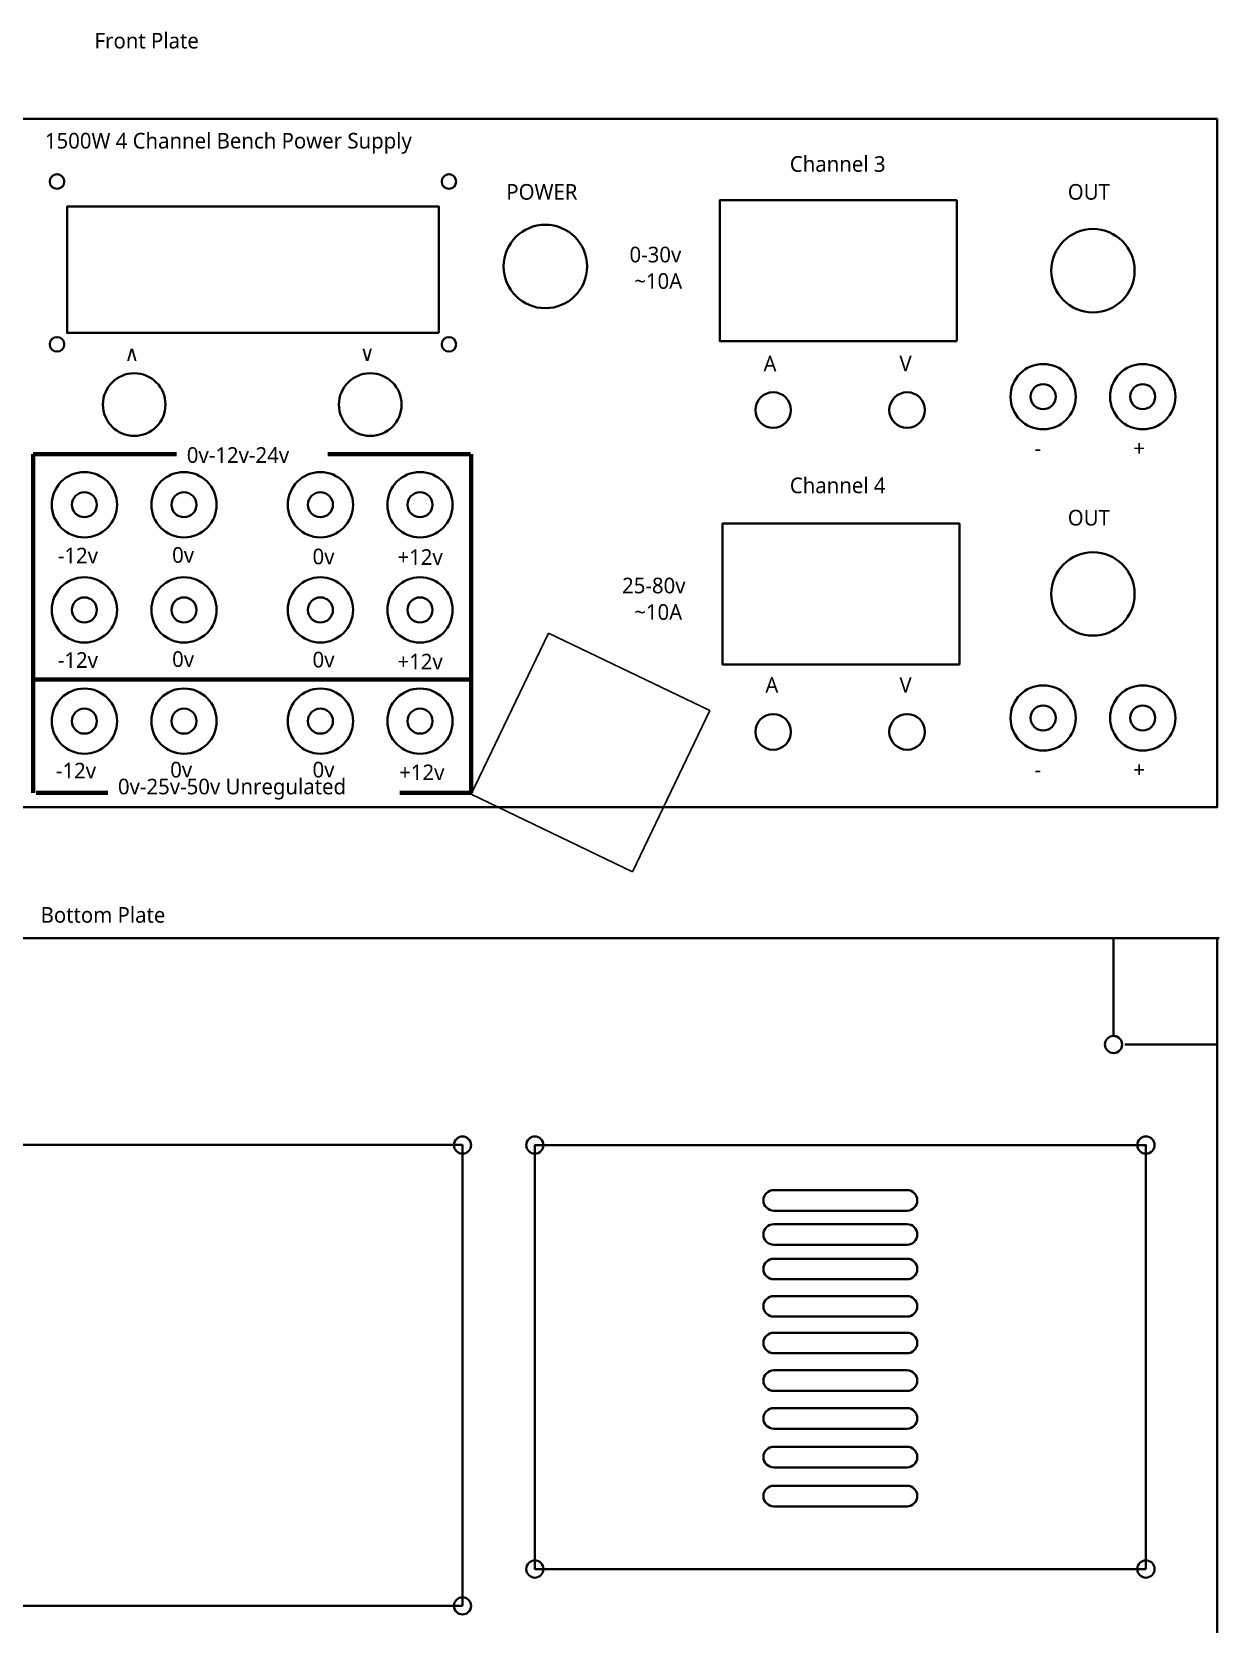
# Model space of a CAD drawing. Header units: inches. Extents: x 4 to 816, y 71 to 808.
# Drawn here: x 188.7 to 407, y 438.4 to 731.2 of the extents above; entities that cross this region are included whole.
import ezdxf

# ---------------------------------------------------------------- set-up
doc = ezdxf.new("R2010")
doc.units = ezdxf.units.IN
doc.header["$MEASUREMENT"] = 0
doc.layers.add('Layer 1', color=7, linetype='Continuous')
picture_1 = doc.add_image_def('image1.png', size_in_pixel=(256, 256))

# ---------------------------------------------------------------- blocks, each defined once
blk = doc.blocks.new('block 2')
at = {"layer": 'Layer 1', "color": 240, "lineweight": 35, "true_color": 0xed1c24}
blk.add_open_spline([(213.27, 662.64), (213.27, 659.47), (210.69, 656.89), (207.52, 656.89), (204.34, 656.89), (201.76, 659.47), (201.76, 662.64), (201.76, 665.82), (204.34, 668.4), (207.52, 668.4), (210.69, 668.4), (213.27, 665.82), (213.27, 662.64)], degree=3, knots=[0, 0, 0, 0, 1, 1, 1, 2, 2, 2, 3, 3, 3, 4, 4, 4, 4], dxfattribs=at)
blk = doc.blocks.new('block 3')
at = {"layer": 'Layer 1', "color": 240, "lineweight": 35, "true_color": 0xed1c24}
blk.add_open_spline([(256.67, 662.64), (256.67, 659.47), (254.09, 656.89), (250.91, 656.89), (247.74, 656.89), (245.16, 659.47), (245.16, 662.64), (245.16, 665.82), (247.74, 668.4), (250.91, 668.4), (254.09, 668.4), (256.67, 665.82), (256.67, 662.64)], degree=3, knots=[0, 0, 0, 0, 1, 1, 1, 2, 2, 2, 3, 3, 3, 4, 4, 4, 4], dxfattribs=at)
blk = doc.blocks.new('block 4')
at = {"layer": 'Layer 1', "color": 240, "lineweight": 35, "true_color": 0xed1c24}
blk.add_lwpolyline([(263.54, 675.8), (195.19, 675.8), (195.19, 699.05), (263.54, 699.05), (263.54, 675.8)], dxfattribs=at)
blk = doc.blocks.new('block 5')
at = {"layer": 'Layer 1', "color": 240, "lineweight": 35, "true_color": 0xed1c24}
blk.add_open_spline([(194.67, 673.71), (194.67, 672.97), (194.07, 672.37), (193.33, 672.37), (192.59, 672.37), (191.99, 672.97), (191.99, 673.71), (191.99, 674.45), (192.59, 675.05), (193.33, 675.05), (194.07, 675.05), (194.67, 674.45), (194.67, 673.71)], degree=3, knots=[0, 0, 0, 0, 1, 1, 1, 2, 2, 2, 3, 3, 3, 4, 4, 4, 4], dxfattribs=at)
blk = doc.blocks.new('block 6')
at = {"layer": 'Layer 1', "color": 240, "lineweight": 35, "true_color": 0xed1c24}
blk.add_open_spline([(194.67, 703.65), (194.67, 702.91), (194.07, 702.31), (193.33, 702.31), (192.59, 702.31), (191.99, 702.91), (191.99, 703.65), (191.99, 704.39), (192.59, 704.99), (193.33, 704.99), (194.07, 704.99), (194.67, 704.39), (194.67, 703.65)], degree=3, knots=[0, 0, 0, 0, 1, 1, 1, 2, 2, 2, 3, 3, 3, 4, 4, 4, 4], dxfattribs=at)
blk = doc.blocks.new('block 7')
at = {"layer": 'Layer 1', "color": 240, "lineweight": 35, "true_color": 0xed1c24}
blk.add_open_spline([(266.73, 703.65), (266.73, 702.91), (266.13, 702.31), (265.39, 702.31), (264.65, 702.31), (264.06, 702.91), (264.06, 703.65), (264.06, 704.39), (264.65, 704.99), (265.39, 704.99), (266.13, 704.99), (266.73, 704.39), (266.73, 703.65)], degree=3, knots=[0, 0, 0, 0, 1, 1, 1, 2, 2, 2, 3, 3, 3, 4, 4, 4, 4], dxfattribs=at)
blk = doc.blocks.new('block 8')
at = {"layer": 'Layer 1', "color": 240, "lineweight": 35, "true_color": 0xed1c24}
blk.add_open_spline([(266.73, 673.71), (266.73, 672.97), (266.13, 672.37), (265.39, 672.37), (264.65, 672.37), (264.06, 672.97), (264.06, 673.71), (264.06, 674.45), (264.65, 675.05), (265.39, 675.05), (266.13, 675.05), (266.73, 674.45), (266.73, 673.71)], degree=3, knots=[0, 0, 0, 0, 1, 1, 1, 2, 2, 2, 3, 3, 3, 4, 4, 4, 4], dxfattribs=at)
blk = doc.blocks.new('block 9')
at = {"layer": 'Layer 1', "color": 240, "lineweight": 35, "true_color": 0xed1c24}
blk.add_lwpolyline([(23.17, 715.16), (406.63, 715.16), (406.63, 588.62), (23.17, 588.62)], dxfattribs=at)
blk = doc.blocks.new('block 11')
at = {"layer": 'Layer 1', "color": 240, "lineweight": 35, "true_color": 0xed1c24}
blk.add_open_spline([(290.79, 688.03), (290.79, 683.79), (287.36, 680.36), (283.12, 680.36), (278.89, 680.36), (275.45, 683.79), (275.45, 688.03), (275.45, 692.26), (278.89, 695.7), (283.12, 695.7), (287.36, 695.7), (290.79, 692.26), (290.79, 688.03)], degree=3, knots=[0, 0, 0, 0, 1, 1, 1, 2, 2, 2, 3, 3, 3, 4, 4, 4, 4], dxfattribs=at)
blk = doc.blocks.new('block 12')
at = {"layer": 'Layer 1', "color": 240, "lineweight": 35, "true_color": 0xed1c24}
blk.add_lwpolyline([(23.17, 564.53), (23.17, 215.57), (406.63, 215.57), (406.63, 564.53)], dxfattribs=at)
blk = doc.blocks.new('block 13')
at = {"layer": 'Layer 1', "color": 240, "lineweight": 35, "true_color": 0xed1c24}
blk.add_lwpolyline([(407.01, 564.53), (23.55, 564.53)], dxfattribs=at)
blk = doc.blocks.new('block 17')
at = {"layer": 'Layer 1', "color": 140, "lineweight": 35, "true_color": 0x00adef}
blk.add_lwpolyline([(267.88, 441.79), (183.07, 441.79), (183.07, 526.52), (267.88, 526.52), (267.88, 441.79)], dxfattribs=at)
blk = doc.blocks.new('block 19')
at = {"layer": 'Layer 1', "color": 240, "lineweight": 35, "true_color": 0xed1c24}
blk.add_open_spline([(269.47, 526.5), (269.47, 525.62), (268.76, 524.91), (267.88, 524.91), (267.01, 524.91), (266.3, 525.62), (266.3, 526.5), (266.3, 527.37), (267.01, 528.08), (267.88, 528.08), (268.76, 528.08), (269.47, 527.37), (269.47, 526.5)], degree=3, knots=[0, 0, 0, 0, 1, 1, 1, 2, 2, 2, 3, 3, 3, 4, 4, 4, 4], dxfattribs=at)
blk = doc.blocks.new('block 20')
at = {"layer": 'Layer 1', "color": 240, "lineweight": 35, "true_color": 0xed1c24}
blk.add_open_spline([(269.47, 441.79), (269.47, 440.91), (268.76, 440.2), (267.88, 440.2), (267.01, 440.2), (266.3, 440.91), (266.3, 441.79), (266.3, 442.66), (267.01, 443.37), (267.88, 443.37), (268.76, 443.37), (269.47, 442.66), (269.47, 441.79)], degree=3, knots=[0, 0, 0, 0, 1, 1, 1, 2, 2, 2, 3, 3, 3, 4, 4, 4, 4], dxfattribs=at)
blk = doc.blocks.new('block 38')
at = {"layer": 'Layer 1', "color": 240, "lineweight": 35, "true_color": 0xed1c24}
blk.add_open_spline([(389.17, 544.99), (389.17, 544.12), (388.47, 543.41), (387.59, 543.41), (386.72, 543.41), (386.01, 544.12), (386.01, 544.99), (386.01, 545.86), (386.72, 546.57), (387.59, 546.57), (388.47, 546.57), (389.17, 545.86), (389.17, 544.99)], degree=3, knots=[0, 0, 0, 0, 1, 1, 1, 2, 2, 2, 3, 3, 3, 4, 4, 4, 4], dxfattribs=at)
blk = doc.blocks.new('block 39')
at = {"layer": 'Layer 1', "color": 140, "lineweight": 35, "true_color": 0x00adef}
blk.add_lwpolyline([(389.65, 544.99), (406.63, 544.99)], dxfattribs=at)
blk = doc.blocks.new('block 40')
at = {"layer": 'Layer 1', "color": 140, "lineweight": 35, "true_color": 0x00adef}
blk.add_lwpolyline([(387.59, 546.54), (387.59, 564.53)], dxfattribs=at)
blk = doc.blocks.new('block 166')
at = {"layer": 'Layer 1', "color": 140, "lineweight": 35, "true_color": 0x00adef}
blk.add_lwpolyline([(393.54, 448.56), (281.19, 448.56), (281.19, 526.5), (393.54, 526.5), (393.54, 448.56)], dxfattribs=at)
blk = doc.blocks.new('block 167')
at = {"layer": 'Layer 1', "color": 240, "lineweight": 35, "true_color": 0xed1c24}
blk.add_open_spline([(282.77, 526.5), (282.77, 525.62), (282.06, 524.91), (281.19, 524.91), (280.32, 524.91), (279.61, 525.62), (279.61, 526.5), (279.61, 527.37), (280.32, 528.08), (281.19, 528.08), (282.06, 528.08), (282.77, 527.37), (282.77, 526.5)], degree=3, knots=[0, 0, 0, 0, 1, 1, 1, 2, 2, 2, 3, 3, 3, 4, 4, 4, 4], dxfattribs=at)
blk = doc.blocks.new('block 168')
at = {"layer": 'Layer 1', "color": 240, "lineweight": 35, "true_color": 0xed1c24}
blk.add_open_spline([(395.13, 526.5), (395.13, 525.62), (394.42, 524.91), (393.54, 524.91), (392.67, 524.91), (391.96, 525.62), (391.96, 526.5), (391.96, 527.37), (392.67, 528.08), (393.54, 528.08), (394.42, 528.08), (395.13, 527.37), (395.13, 526.5)], degree=3, knots=[0, 0, 0, 0, 1, 1, 1, 2, 2, 2, 3, 3, 3, 4, 4, 4, 4], dxfattribs=at)
blk = doc.blocks.new('block 169')
at = {"layer": 'Layer 1', "color": 240, "lineweight": 35, "true_color": 0xed1c24}
blk.add_open_spline([(395.13, 448.56), (395.13, 447.68), (394.42, 446.97), (393.54, 446.97), (392.67, 446.97), (391.96, 447.68), (391.96, 448.56), (391.96, 449.43), (392.67, 450.14), (393.54, 450.14), (394.42, 450.14), (395.13, 449.43), (395.13, 448.56)], degree=3, knots=[0, 0, 0, 0, 1, 1, 1, 2, 2, 2, 3, 3, 3, 4, 4, 4, 4], dxfattribs=at)
blk = doc.blocks.new('block 170')
at = {"layer": 'Layer 1', "color": 240, "lineweight": 35, "true_color": 0xed1c24}
blk.add_open_spline([(282.77, 448.56), (282.77, 447.68), (282.06, 446.97), (281.19, 446.97), (280.32, 446.97), (279.61, 447.68), (279.61, 448.56), (279.61, 449.43), (280.32, 450.14), (281.19, 450.14), (282.06, 450.14), (282.77, 449.43), (282.77, 448.56)], degree=3, knots=[0, 0, 0, 0, 1, 1, 1, 2, 2, 2, 3, 3, 3, 4, 4, 4, 4], dxfattribs=at)
blk = doc.blocks.new('block 171')
at = {"layer": 'Layer 1', "color": 240, "lineweight": 35, "true_color": 0xed1c24}
blk.add_open_spline([(349.62, 514.44), (349.62, 514.44), (325.12, 514.44), (325.12, 514.44), (324.08, 514.44), (323.22, 515.3), (323.22, 516.34), (323.22, 517.38), (324.08, 518.23), (325.12, 518.23), (325.12, 518.23), (349.62, 518.23), (349.62, 518.23), (350.66, 518.23), (351.51, 517.38), (351.51, 516.34), (351.51, 515.3), (350.66, 514.44), (349.62, 514.44)], degree=3, knots=[0, 0, 0, 0, 1, 1, 1, 2, 2, 2, 3, 3, 3, 4, 4, 4, 5, 5, 5, 6, 6, 6, 6], dxfattribs=at)
blk = doc.blocks.new('block 172')
at = {"layer": 'Layer 1', "color": 240, "lineweight": 35, "true_color": 0xed1c24}
blk.add_open_spline([(349.62, 508.17), (349.62, 508.17), (325.12, 508.17), (325.12, 508.17), (324.08, 508.17), (323.22, 509.03), (323.22, 510.07), (323.22, 511.11), (324.08, 511.96), (325.12, 511.96), (325.12, 511.96), (349.62, 511.96), (349.62, 511.96), (350.66, 511.96), (351.51, 511.11), (351.51, 510.07), (351.51, 509.03), (350.66, 508.17), (349.62, 508.17)], degree=3, knots=[0, 0, 0, 0, 1, 1, 1, 2, 2, 2, 3, 3, 3, 4, 4, 4, 5, 5, 5, 6, 6, 6, 6], dxfattribs=at)
blk = doc.blocks.new('block 173')
at = {"layer": 'Layer 1', "color": 240, "lineweight": 35, "true_color": 0xed1c24}
blk.add_open_spline([(349.62, 501.82), (349.62, 501.82), (325.12, 501.82), (325.12, 501.82), (324.08, 501.82), (323.22, 502.67), (323.22, 503.72), (323.22, 504.76), (324.08, 505.61), (325.12, 505.61), (325.12, 505.61), (349.62, 505.61), (349.62, 505.61), (350.66, 505.61), (351.51, 504.76), (351.51, 503.72), (351.51, 502.67), (350.66, 501.82), (349.62, 501.82)], degree=3, knots=[0, 0, 0, 0, 1, 1, 1, 2, 2, 2, 3, 3, 3, 4, 4, 4, 5, 5, 5, 6, 6, 6, 6], dxfattribs=at)
blk = doc.blocks.new('block 174')
at = {"layer": 'Layer 1', "color": 240, "lineweight": 35, "true_color": 0xed1c24}
blk.add_open_spline([(349.62, 494.96), (349.62, 494.96), (325.12, 494.96), (325.12, 494.96), (324.08, 494.96), (323.22, 495.81), (323.22, 496.86), (323.22, 497.9), (324.08, 498.75), (325.12, 498.75), (325.12, 498.75), (349.62, 498.75), (349.62, 498.75), (350.66, 498.75), (351.51, 497.9), (351.51, 496.86), (351.51, 495.81), (350.66, 494.96), (349.62, 494.96)], degree=3, knots=[0, 0, 0, 0, 1, 1, 1, 2, 2, 2, 3, 3, 3, 4, 4, 4, 5, 5, 5, 6, 6, 6, 6], dxfattribs=at)
blk = doc.blocks.new('block 175')
at = {"layer": 'Layer 1', "color": 240, "lineweight": 35, "true_color": 0xed1c24}
blk.add_open_spline([(349.62, 488.22), (349.62, 488.22), (325.12, 488.22), (325.12, 488.22), (324.08, 488.22), (323.22, 489.07), (323.22, 490.12), (323.22, 491.16), (324.08, 492.01), (325.12, 492.01), (325.12, 492.01), (349.62, 492.01), (349.62, 492.01), (350.66, 492.01), (351.51, 491.16), (351.51, 490.12), (351.51, 489.07), (350.66, 488.22), (349.62, 488.22)], degree=3, knots=[0, 0, 0, 0, 1, 1, 1, 2, 2, 2, 3, 3, 3, 4, 4, 4, 5, 5, 5, 6, 6, 6, 6], dxfattribs=at)
blk = doc.blocks.new('block 176')
at = {"layer": 'Layer 1', "color": 240, "lineweight": 35, "true_color": 0xed1c24}
blk.add_open_spline([(349.62, 481.3), (349.62, 481.3), (325.12, 481.3), (325.12, 481.3), (324.08, 481.3), (323.22, 482.15), (323.22, 483.19), (323.22, 484.24), (324.08, 485.09), (325.12, 485.09), (325.12, 485.09), (349.62, 485.09), (349.62, 485.09), (350.66, 485.09), (351.51, 484.24), (351.51, 483.19), (351.51, 482.15), (350.66, 481.3), (349.62, 481.3)], degree=3, knots=[0, 0, 0, 0, 1, 1, 1, 2, 2, 2, 3, 3, 3, 4, 4, 4, 5, 5, 5, 6, 6, 6, 6], dxfattribs=at)
blk = doc.blocks.new('block 177')
at = {"layer": 'Layer 1', "color": 240, "lineweight": 35, "true_color": 0xed1c24}
blk.add_open_spline([(349.62, 474.35), (349.62, 474.35), (325.12, 474.35), (325.12, 474.35), (324.08, 474.35), (323.22, 475.21), (323.22, 476.25), (323.22, 477.29), (324.08, 478.15), (325.12, 478.15), (325.12, 478.15), (349.62, 478.15), (349.62, 478.15), (350.66, 478.15), (351.51, 477.29), (351.51, 476.25), (351.51, 475.21), (350.66, 474.35), (349.62, 474.35)], degree=3, knots=[0, 0, 0, 0, 1, 1, 1, 2, 2, 2, 3, 3, 3, 4, 4, 4, 5, 5, 5, 6, 6, 6, 6], dxfattribs=at)
blk = doc.blocks.new('block 178')
at = {"layer": 'Layer 1', "color": 240, "lineweight": 35, "true_color": 0xed1c24}
blk.add_open_spline([(349.62, 467.25), (349.62, 467.25), (325.12, 467.25), (325.12, 467.25), (324.08, 467.25), (323.22, 468.1), (323.22, 469.15), (323.22, 470.19), (324.08, 471.04), (325.12, 471.04), (325.12, 471.04), (349.62, 471.04), (349.62, 471.04), (350.66, 471.04), (351.51, 470.19), (351.51, 469.15), (351.51, 468.1), (350.66, 467.25), (349.62, 467.25)], degree=3, knots=[0, 0, 0, 0, 1, 1, 1, 2, 2, 2, 3, 3, 3, 4, 4, 4, 5, 5, 5, 6, 6, 6, 6], dxfattribs=at)
blk = doc.blocks.new('block 179')
at = {"layer": 'Layer 1', "color": 240, "lineweight": 35, "true_color": 0xed1c24}
blk.add_open_spline([(349.62, 460.08), (349.62, 460.08), (325.12, 460.08), (325.12, 460.08), (324.08, 460.08), (323.22, 460.94), (323.22, 461.98), (323.22, 463.02), (324.08, 463.88), (325.12, 463.88), (325.12, 463.88), (349.62, 463.88), (349.62, 463.88), (350.66, 463.88), (351.51, 463.02), (351.51, 461.98), (351.51, 460.94), (350.66, 460.08), (349.62, 460.08)], degree=3, knots=[0, 0, 0, 0, 1, 1, 1, 2, 2, 2, 3, 3, 3, 4, 4, 4, 5, 5, 5, 6, 6, 6, 6], dxfattribs=at)
blk = doc.blocks.new('block 225')
at = {"layer": 'Layer 1', "color": 250, "true_color": 0x231f20, "insert": (214.49, 633.52), "char_height": 2.8733, "attachment_point": 7}
blk.add_mtext('\\fLucida Sans Unicode|b0|i0|c0|p34;\\W1;0v', dxfattribs=at)
blk = doc.blocks.new('block 226')
at = {"layer": 'Layer 1', "color": 250, "true_color": 0x231f20, "insert": (193.47, 633.45), "char_height": 2.8733, "attachment_point": 7}
blk.add_mtext('\\fLucida Sans Unicode|b0|i0|c0|p34;\\W1;-12v', dxfattribs=at)
blk = doc.blocks.new('block 227')
at = {"layer": 'Layer 1', "color": 250, "true_color": 0x231f20, "insert": (240.31, 633.24), "char_height": 2.8733, "attachment_point": 7}
blk.add_mtext('\\fLucida Sans Unicode|b0|i0|c0|p34;\\W1;0v', dxfattribs=at)
blk = doc.blocks.new('block 228')
at = {"layer": 'Layer 1', "color": 250, "true_color": 0x231f20, "insert": (255.93, 633.17), "char_height": 2.8733, "attachment_point": 7}
blk.add_mtext('\\fLucida Sans Unicode|b0|i0|c0|p34;\\W1;+12v', dxfattribs=at)
blk = doc.blocks.new('block 229')
at = {"layer": 'Layer 1', "color": 250, "true_color": 0x231f20, "insert": (214.49, 614.37), "char_height": 2.8733, "attachment_point": 7}
blk.add_mtext('\\fLucida Sans Unicode|b0|i0|c0|p34;\\W1;0v', dxfattribs=at)
blk = doc.blocks.new('block 230')
at = {"layer": 'Layer 1', "color": 250, "true_color": 0x231f20, "insert": (193.47, 614.24), "char_height": 2.8733, "attachment_point": 7}
blk.add_mtext('\\fLucida Sans Unicode|b0|i0|c0|p34;\\W1;-12v', dxfattribs=at)
blk = doc.blocks.new('block 231')
at = {"layer": 'Layer 1', "color": 250, "true_color": 0x231f20, "insert": (240.31, 614.28), "char_height": 2.8733, "attachment_point": 7}
blk.add_mtext('\\fLucida Sans Unicode|b0|i0|c0|p34;\\W1;0v', dxfattribs=at)
blk = doc.blocks.new('block 232')
at = {"layer": 'Layer 1', "color": 250, "true_color": 0x231f20, "insert": (255.93, 613.95), "char_height": 2.8733, "attachment_point": 7}
blk.add_mtext('\\fLucida Sans Unicode|b0|i0|c0|p34;\\W1;+12v', dxfattribs=at)
blk = doc.blocks.new('block 233')
at = {"layer": 'Layer 1', "color": 250, "true_color": 0x231f20, "insert": (214.14, 594.05), "char_height": 2.8733, "attachment_point": 7}
blk.add_mtext('\\fLucida Sans Unicode|b0|i0|c0|p34;\\W1;0v', dxfattribs=at)
blk = doc.blocks.new('block 234')
at = {"layer": 'Layer 1', "color": 250, "true_color": 0x231f20, "insert": (193.12, 593.91), "char_height": 2.8733, "attachment_point": 7}
blk.add_mtext('\\fLucida Sans Unicode|b0|i0|c0|p34;\\W1;-12v', dxfattribs=at)
blk = doc.blocks.new('block 235')
at = {"layer": 'Layer 1', "color": 250, "true_color": 0x231f20, "insert": (240.31, 594.05), "char_height": 2.8733, "attachment_point": 7}
blk.add_mtext('\\fLucida Sans Unicode|b0|i0|c0|p34;\\W1;0v', dxfattribs=at)
blk = doc.blocks.new('block 236')
at = {"layer": 'Layer 1', "color": 250, "true_color": 0x231f20, "insert": (256.24, 593.59), "char_height": 2.8733, "attachment_point": 7}
blk.add_mtext('\\fLucida Sans Unicode|b0|i0|c0|p34;\\W1;+12v', dxfattribs=at)
blk = doc.blocks.new('block 262')
at = {"layer": 'Layer 1', "color": 250, "true_color": 0x231f20, "insert": (217.19, 651.89), "char_height": 2.8733, "attachment_point": 7}
blk.add_mtext('\\fLucida Sans Unicode|b0|i0|c0|p34;\\W1;0v-12v-24v', dxfattribs=at)
blk = doc.blocks.new('block 263')
at = {"layer": 'Layer 1', "color": 7, "lineweight": 140, "true_color": 0xffffff}
blk.add_lwpolyline([(243.13, 653.52), (269.34, 653.52)], dxfattribs=at)
blk = doc.blocks.new('block 264')
at = {"layer": 'Layer 1', "color": 7, "lineweight": 140, "true_color": 0xffffff}
blk.add_lwpolyline([(269.47, 653.52), (269.47, 612.12)], dxfattribs=at)
blk = doc.blocks.new('block 265')
at = {"layer": 'Layer 1', "color": 7, "lineweight": 140, "true_color": 0xffffff}
blk.add_lwpolyline([(269.47, 612.12), (188.92, 612.12)], dxfattribs=at)
blk = doc.blocks.new('block 266')
at = {"layer": 'Layer 1', "color": 7, "lineweight": 140, "true_color": 0xffffff}
blk.add_lwpolyline([(188.92, 612.12), (188.92, 653.52)], dxfattribs=at)
blk = doc.blocks.new('block 267')
at = {"layer": 'Layer 1', "color": 7, "lineweight": 140, "true_color": 0xffffff}
blk.add_lwpolyline([(188.92, 653.52), (215.28, 653.52)], dxfattribs=at)
blk = doc.blocks.new('block 268')
at = {"layer": 'Layer 1', "color": 250, "true_color": 0x231f20, "insert": (204.53, 590.02), "char_height": 2.8733, "attachment_point": 7}
blk.add_mtext('\\fLucida Sans Unicode|b0|i0|c0|p34;\\W1;0v-25v-50v Unregulated', dxfattribs=at)
blk = doc.blocks.new('block 269')
at = {"layer": 'Layer 1', "color": 7, "lineweight": 140, "true_color": 0xffffff}
blk.add_lwpolyline([(188.92, 591.23), (188.92, 612.12)], dxfattribs=at)
blk = doc.blocks.new('block 270')
at = {"layer": 'Layer 1', "color": 7, "lineweight": 140, "true_color": 0xffffff}
blk.add_lwpolyline([(269.47, 612.12), (269.47, 591.23)], dxfattribs=at)
blk = doc.blocks.new('block 271')
at = {"layer": 'Layer 1', "color": 7, "lineweight": 140, "true_color": 0xffffff}
blk.add_lwpolyline([(269.47, 591.23), (256.36, 591.23)], dxfattribs=at)
blk = doc.blocks.new('block 272')
at = {"layer": 'Layer 1', "color": 7, "lineweight": 140, "true_color": 0xffffff}
blk.add_lwpolyline([(189.47, 591.23), (202.65, 591.23)], dxfattribs=at)
blk = doc.blocks.new('block 273')
at = {"layer": 'Layer 1', "color": 250, "true_color": 0x231f20, "insert": (205.74, 670.65), "char_height": 2.8733, "attachment_point": 7}
blk.add_mtext('\\fLucida Sans Unicode|b0|i0|c0|p34;\\W1;∧', dxfattribs=at)
blk = doc.blocks.new('block 274')
at = {"layer": 'Layer 1', "color": 250, "true_color": 0x231f20, "insert": (249.02, 670.65), "char_height": 2.8733, "attachment_point": 7}
blk.add_mtext('\\fLucida Sans Unicode|b0|i0|c0|p34;\\W1;∨', dxfattribs=at)
blk = doc.blocks.new('block 275')
at = {"layer": 'Layer 1', "color": 250, "true_color": 0x231f20, "insert": (275.94, 700.27), "char_height": 2.8733, "attachment_point": 7}
blk.add_mtext('\\fLucida Sans Unicode|b0|i0|c0|p34;\\W1;POWER', dxfattribs=at)
blk = doc.blocks.new('block 276')
at = {"layer": 'Layer 1', "color": 250, "true_color": 0x231f20, "insert": (191.1, 708.75), "char_height": 2.8733, "attachment_point": 7}
blk.add_mtext('\\fLucida Sans Unicode|b0|i0|c0|p34;\\W1;1500W 4 Channel Bench Power Supply', dxfattribs=at)
blk = doc.blocks.new('block 282')
at = {"layer": 'Layer 1'}
image = blk.add_image(picture_1, insert=(269.47, 590.99), size_in_units=(32.89, 32.89), rotation=-25.6361, dxfattribs=at)
blk = doc.blocks.new('block 286')
at = {"layer": 'Layer 1', "color": 250, "true_color": 0x231f20, "insert": (200.22, 728.07), "char_height": 2.8733, "attachment_point": 7}
blk.add_mtext('\\fLucida Sans Unicode|b0|i0|c0|p34;\\W1;Front Plate', dxfattribs=at)
blk = doc.blocks.new('block 287')
at = {"layer": 'Layer 1', "color": 250, "true_color": 0x231f20, "insert": (190.32, 567.34), "char_height": 2.8733, "attachment_point": 7}
blk.add_mtext('\\fLucida Sans Unicode|b0|i0|c0|p34;\\W1;Bottom Plate', dxfattribs=at)
blk = doc.blocks.new('block 327')
at = {"layer": 'Layer 1', "color": 240, "lineweight": 35, "true_color": 0xed1c24}
blk.add_lwpolyline([(358.76, 674.31), (315.18, 674.31), (315.18, 700.2), (358.76, 700.2), (358.76, 674.31)], dxfattribs=at)
blk = doc.blocks.new('block 328')
at = {"layer": 'Layer 1', "color": 240, "lineweight": 35, "true_color": 0xed1c24}
blk.add_open_spline([(328.27, 661.63), (328.27, 659.82), (326.81, 658.36), (325, 658.36), (323.19, 658.36), (321.73, 659.82), (321.73, 661.63), (321.73, 663.44), (323.19, 664.9), (325, 664.9), (326.81, 664.9), (328.27, 663.44), (328.27, 661.63)], degree=3, knots=[0, 0, 0, 0, 1, 1, 1, 2, 2, 2, 3, 3, 3, 4, 4, 4, 4], dxfattribs=at)
blk = doc.blocks.new('block 329')
at = {"layer": 'Layer 1', "color": 240, "lineweight": 35, "true_color": 0xed1c24}
blk.add_open_spline([(352.9, 661.63), (352.9, 659.82), (351.44, 658.36), (349.63, 658.36), (347.82, 658.36), (346.36, 659.82), (346.36, 661.63), (346.36, 663.44), (347.82, 664.9), (349.63, 664.9), (351.44, 664.9), (352.9, 663.44), (352.9, 661.63)], degree=3, knots=[0, 0, 0, 0, 1, 1, 1, 2, 2, 2, 3, 3, 3, 4, 4, 4, 4], dxfattribs=at)
blk = doc.blocks.new('block 330')
at = {"layer": 'Layer 1', "color": 240, "lineweight": 35, "true_color": 0xed1c24}
blk.add_open_spline([(391.47, 687.25), (391.47, 683.02), (388.04, 679.59), (383.8, 679.59), (379.57, 679.59), (376.14, 683.02), (376.14, 687.25), (376.14, 691.49), (379.57, 694.92), (383.8, 694.92), (388.04, 694.92), (391.47, 691.49), (391.47, 687.25)], degree=3, knots=[0, 0, 0, 0, 1, 1, 1, 2, 2, 2, 3, 3, 3, 4, 4, 4, 4], dxfattribs=at)
blk = doc.blocks.new('block 331')
at = {"layer": 'Layer 1', "color": 250, "true_color": 0x231f20, "insert": (328.07, 705.4), "char_height": 2.8733, "attachment_point": 7}
blk.add_mtext('\\fLucida Sans Unicode|b0|i0|c0|p34;\\W1;Channel 3', dxfattribs=at)
blk = doc.blocks.new('block 332')
at = {"layer": 'Layer 1', "color": 250, "true_color": 0x231f20, "insert": (298.59, 688.75), "char_height": 2.8733, "attachment_point": 7}
blk.add_mtext('\\fLucida Sans Unicode|b0|i0|c0|p34;\\W1;0-30v', dxfattribs=at)
blk = doc.blocks.new('block 333')
at = {"layer": 'Layer 1', "color": 250, "true_color": 0x231f20, "insert": (299.46, 683.88), "char_height": 2.8733, "attachment_point": 7}
blk.add_mtext('\\fLucida Sans Unicode|b0|i0|c0|p34;\\W1;~10A', dxfattribs=at)
blk = doc.blocks.new('block 334')
at = {"layer": 'Layer 1', "color": 250, "true_color": 0x231f20, "insert": (379.18, 700.27), "char_height": 2.8733, "attachment_point": 7}
blk.add_mtext('\\fLucida Sans Unicode|b0|i0|c0|p34;\\W1;OUT', dxfattribs=at)
blk = doc.blocks.new('block 335')
at = {"layer": 'Layer 1', "color": 250, "true_color": 0x231f20, "insert": (323.23, 668.73), "char_height": 2.8733, "attachment_point": 7}
blk.add_mtext('\\fLucida Sans Unicode|b0|i0|c0|p34;\\W1;A', dxfattribs=at)
blk = doc.blocks.new('block 336')
at = {"layer": 'Layer 1', "color": 250, "true_color": 0x231f20, "insert": (348.23, 668.73), "char_height": 2.8733, "attachment_point": 7}
blk.add_mtext('\\fLucida Sans Unicode|b0|i0|c0|p34;\\W1;V', dxfattribs=at)
blk = doc.blocks.new('block 337')
at = {"layer": 'Layer 1', "color": 140, "lineweight": 35, "true_color": 0x00adef}
blk.add_open_spline([(376.95, 664.09), (376.95, 662.82), (375.92, 661.79), (374.65, 661.79), (373.38, 661.79), (372.35, 662.82), (372.35, 664.09), (372.35, 665.36), (373.38, 666.39), (374.65, 666.39), (375.92, 666.39), (376.95, 665.36), (376.95, 664.09)], degree=3, knots=[0, 0, 0, 0, 1, 1, 1, 2, 2, 2, 3, 3, 3, 4, 4, 4, 4], dxfattribs=at)
blk = doc.blocks.new('block 338')
at = {"layer": 'Layer 1', "color": 140, "lineweight": 35, "true_color": 0x00adef}
blk.add_open_spline([(395.26, 664.09), (395.26, 662.82), (394.23, 661.79), (392.96, 661.79), (391.69, 661.79), (390.66, 662.82), (390.66, 664.09), (390.66, 665.36), (391.69, 666.39), (392.96, 666.39), (394.23, 666.39), (395.26, 665.36), (395.26, 664.09)], degree=3, knots=[0, 0, 0, 0, 1, 1, 1, 2, 2, 2, 3, 3, 3, 4, 4, 4, 4], dxfattribs=at)
blk = doc.blocks.new('block 339')
at = {"layer": 'Layer 1', "color": 250, "true_color": 0x231f20, "insert": (373.08, 653.17), "char_height": 2.8733, "attachment_point": 7}
blk.add_mtext('\\fLucida Sans Unicode|b0|i0|c0|p34;\\W1;-', dxfattribs=at)
blk = doc.blocks.new('block 340')
at = {"layer": 'Layer 1', "color": 250, "true_color": 0x231f20, "insert": (391.24, 653.17), "char_height": 2.8733, "attachment_point": 7}
blk.add_mtext('\\fLucida Sans Unicode|b0|i0|c0|p34;\\W1;+', dxfattribs=at)
blk = doc.blocks.new('block 326')
at = {"layer": 'Layer 1', "color": 240, "lineweight": 35, "true_color": 0xed1c24}
for points in [[(380.65, 664.09), (380.65, 660.78), (377.96, 658.09), (374.65, 658.09), (371.34, 658.09), (368.65, 660.78), (368.65, 664.09), (368.65, 667.41), (371.34, 670.09), (374.65, 670.09), (377.96, 670.09), (380.65, 667.41), (380.65, 664.09)], [(398.96, 664.09), (398.96, 660.78), (396.27, 658.09), (392.96, 658.09), (389.65, 658.09), (386.96, 660.78), (386.96, 664.09), (386.96, 667.41), (389.65, 670.09), (392.96, 670.09), (396.27, 670.09), (398.96, 667.41), (398.96, 664.09)]]:
    blk.add_open_spline(points, degree=3, knots=[0, 0, 0, 0, 1, 1, 1, 2, 2, 2, 3, 3, 3, 4, 4, 4, 4], dxfattribs=at)
at = {"layer": 'Layer 1'}
for name in ['block 331', 'block 334', 'block 327', 'block 330', 'block 332', 'block 333', 'block 335', 'block 336', 'block 328', 'block 329', 'block 337', 'block 338', 'block 339', 'block 340']:
    blk.add_blockref(name, (0, 0), dxfattribs=at)
blk = doc.blocks.new('block 343')
at = {"layer": 'Layer 1', "color": 240, "lineweight": 35, "true_color": 0xed1c24}
blk.add_lwpolyline([(359.25, 614.88), (315.67, 614.88), (315.67, 640.77), (359.25, 640.77), (359.25, 614.88)], dxfattribs=at)
blk = doc.blocks.new('block 344')
at = {"layer": 'Layer 1', "color": 240, "lineweight": 35, "true_color": 0xed1c24}
blk.add_open_spline([(328.27, 602.46), (328.27, 600.66), (326.81, 599.19), (325, 599.19), (323.19, 599.19), (321.73, 600.66), (321.73, 602.46), (321.73, 604.27), (323.19, 605.74), (325, 605.74), (326.81, 605.74), (328.27, 604.27), (328.27, 602.46)], degree=3, knots=[0, 0, 0, 0, 1, 1, 1, 2, 2, 2, 3, 3, 3, 4, 4, 4, 4], dxfattribs=at)
blk = doc.blocks.new('block 345')
at = {"layer": 'Layer 1', "color": 240, "lineweight": 35, "true_color": 0xed1c24}
blk.add_open_spline([(352.9, 602.46), (352.9, 600.66), (351.44, 599.19), (349.63, 599.19), (347.82, 599.19), (346.36, 600.66), (346.36, 602.46), (346.36, 604.27), (347.82, 605.74), (349.63, 605.74), (351.44, 605.74), (352.9, 604.27), (352.9, 602.46)], degree=3, knots=[0, 0, 0, 0, 1, 1, 1, 2, 2, 2, 3, 3, 3, 4, 4, 4, 4], dxfattribs=at)
blk = doc.blocks.new('block 346')
at = {"layer": 'Layer 1', "color": 240, "lineweight": 35, "true_color": 0xed1c24}
blk.add_open_spline([(391.47, 627.82), (391.47, 623.59), (388.04, 620.16), (383.8, 620.16), (379.57, 620.16), (376.14, 623.59), (376.14, 627.82), (376.14, 632.06), (379.57, 635.49), (383.8, 635.49), (388.04, 635.49), (391.47, 632.06), (391.47, 627.82)], degree=3, knots=[0, 0, 0, 0, 1, 1, 1, 2, 2, 2, 3, 3, 3, 4, 4, 4, 4], dxfattribs=at)
blk = doc.blocks.new('block 347')
at = {"layer": 'Layer 1', "color": 250, "true_color": 0x231f20, "insert": (328.07, 646.31), "char_height": 2.8733, "attachment_point": 7}
blk.add_mtext('\\fLucida Sans Unicode|b0|i0|c0|p34;\\W1;Channel 4', dxfattribs=at)
blk = doc.blocks.new('block 348')
at = {"layer": 'Layer 1', "color": 250, "true_color": 0x231f20, "insert": (297.23, 627.9), "char_height": 2.8733, "attachment_point": 7}
blk.add_mtext('\\fLucida Sans Unicode|b0|i0|c0|p34;\\W1;25-80v', dxfattribs=at)
blk = doc.blocks.new('block 349')
at = {"layer": 'Layer 1', "color": 250, "true_color": 0x231f20, "insert": (299.46, 623.03), "char_height": 2.8733, "attachment_point": 7}
blk.add_mtext('\\fLucida Sans Unicode|b0|i0|c0|p34;\\W1;~10A', dxfattribs=at)
blk = doc.blocks.new('block 350')
at = {"layer": 'Layer 1', "color": 250, "true_color": 0x231f20, "insert": (379.18, 640.37), "char_height": 2.8733, "attachment_point": 7}
blk.add_mtext('\\fLucida Sans Unicode|b0|i0|c0|p34;\\W1;OUT', dxfattribs=at)
blk = doc.blocks.new('block 351')
at = {"layer": 'Layer 1', "color": 250, "true_color": 0x231f20, "insert": (323.57, 609.65), "char_height": 2.8733, "attachment_point": 7}
blk.add_mtext('\\fLucida Sans Unicode|b0|i0|c0|p34;\\W1;A', dxfattribs=at)
blk = doc.blocks.new('block 352')
at = {"layer": 'Layer 1', "color": 250, "true_color": 0x231f20, "insert": (348.23, 609.65), "char_height": 2.8733, "attachment_point": 7}
blk.add_mtext('\\fLucida Sans Unicode|b0|i0|c0|p34;\\W1;V', dxfattribs=at)
blk = doc.blocks.new('block 342')
at = {"layer": 'Layer 1'}
for name in ['block 347', 'block 350', 'block 343', 'block 346', 'block 348', 'block 349', 'block 351', 'block 352', 'block 344', 'block 345']:
    blk.add_blockref(name, (0, 0), dxfattribs=at)
blk = doc.blocks.new('block 353')
at = {"layer": 'Layer 1', "color": 140, "lineweight": 35, "true_color": 0x00adef}
blk.add_open_spline([(376.95, 605.02), (376.95, 603.75), (375.92, 602.72), (374.65, 602.72), (373.38, 602.72), (372.35, 603.75), (372.35, 605.02), (372.35, 606.29), (373.38, 607.32), (374.65, 607.32), (375.92, 607.32), (376.95, 606.29), (376.95, 605.02)], degree=3, knots=[0, 0, 0, 0, 1, 1, 1, 2, 2, 2, 3, 3, 3, 4, 4, 4, 4], dxfattribs=at)
blk = doc.blocks.new('block 354')
at = {"layer": 'Layer 1', "color": 140, "lineweight": 35, "true_color": 0x00adef}
blk.add_open_spline([(395.26, 605.02), (395.26, 603.75), (394.23, 602.72), (392.96, 602.72), (391.69, 602.72), (390.66, 603.75), (390.66, 605.02), (390.66, 606.29), (391.69, 607.32), (392.96, 607.32), (394.23, 607.32), (395.26, 606.29), (395.26, 605.02)], degree=3, knots=[0, 0, 0, 0, 1, 1, 1, 2, 2, 2, 3, 3, 3, 4, 4, 4, 4], dxfattribs=at)
blk = doc.blocks.new('block 355')
at = {"layer": 'Layer 1', "color": 250, "true_color": 0x231f20, "insert": (373.08, 594.09), "char_height": 2.8733, "attachment_point": 7}
blk.add_mtext('\\fLucida Sans Unicode|b0|i0|c0|p34;\\W1;-', dxfattribs=at)
blk = doc.blocks.new('block 356')
at = {"layer": 'Layer 1', "color": 250, "true_color": 0x231f20, "insert": (391.24, 594.09), "char_height": 2.8733, "attachment_point": 7}
blk.add_mtext('\\fLucida Sans Unicode|b0|i0|c0|p34;\\W1;+', dxfattribs=at)
blk = doc.blocks.new('block 341')
at = {"layer": 'Layer 1', "color": 240, "lineweight": 35, "true_color": 0xed1c24}
for points in [[(380.65, 605.02), (380.65, 601.7), (377.96, 599.02), (374.65, 599.02), (371.34, 599.02), (368.65, 601.7), (368.65, 605.02), (368.65, 608.33), (371.34, 611.02), (374.65, 611.02), (377.96, 611.02), (380.65, 608.33), (380.65, 605.02)], [(398.96, 605.02), (398.96, 601.7), (396.27, 599.02), (392.96, 599.02), (389.65, 599.02), (386.96, 601.7), (386.96, 605.02), (386.96, 608.33), (389.65, 611.02), (392.96, 611.02), (396.27, 611.02), (398.96, 608.33), (398.96, 605.02)]]:
    blk.add_open_spline(points, degree=3, knots=[0, 0, 0, 0, 1, 1, 1, 2, 2, 2, 3, 3, 3, 4, 4, 4, 4], dxfattribs=at)
at = {"layer": 'Layer 1'}
for name in ['block 342', 'block 353', 'block 354', 'block 355', 'block 356']:
    blk.add_blockref(name, (0, 0), dxfattribs=at)
blk = doc.blocks.new('block 357')
at = {"layer": 'Layer 1', "color": 140, "lineweight": 35, "true_color": 0x00adef}
blk.add_open_spline([(200.66, 644.23), (200.66, 642.96), (199.63, 641.93), (198.36, 641.93), (197.09, 641.93), (196.06, 642.96), (196.06, 644.23), (196.06, 645.5), (197.09, 646.53), (198.36, 646.53), (199.63, 646.53), (200.66, 645.5), (200.66, 644.23)], degree=3, knots=[0, 0, 0, 0, 1, 1, 1, 2, 2, 2, 3, 3, 3, 4, 4, 4, 4], dxfattribs=at)
blk = doc.blocks.new('block 358')
at = {"layer": 'Layer 1', "color": 140, "lineweight": 35, "true_color": 0x00adef}
blk.add_open_spline([(218.97, 644.23), (218.97, 642.96), (217.94, 641.93), (216.67, 641.93), (215.4, 641.93), (214.37, 642.96), (214.37, 644.23), (214.37, 645.5), (215.4, 646.53), (216.67, 646.53), (217.94, 646.53), (218.97, 645.5), (218.97, 644.23)], degree=3, knots=[0, 0, 0, 0, 1, 1, 1, 2, 2, 2, 3, 3, 3, 4, 4, 4, 4], dxfattribs=at)
blk = doc.blocks.new('block 359')
at = {"layer": 'Layer 1', "color": 140, "lineweight": 35, "true_color": 0x00adef}
blk.add_open_spline([(244.06, 644.23), (244.06, 642.96), (243.03, 641.93), (241.76, 641.93), (240.49, 641.93), (239.46, 642.96), (239.46, 644.23), (239.46, 645.5), (240.49, 646.53), (241.76, 646.53), (243.03, 646.53), (244.06, 645.5), (244.06, 644.23)], degree=3, knots=[0, 0, 0, 0, 1, 1, 1, 2, 2, 2, 3, 3, 3, 4, 4, 4, 4], dxfattribs=at)
blk = doc.blocks.new('block 360')
at = {"layer": 'Layer 1', "color": 140, "lineweight": 35, "true_color": 0x00adef}
blk.add_open_spline([(262.37, 644.23), (262.37, 642.96), (261.34, 641.93), (260.07, 641.93), (258.8, 641.93), (257.77, 642.96), (257.77, 644.23), (257.77, 645.5), (258.8, 646.53), (260.07, 646.53), (261.34, 646.53), (262.37, 645.5), (262.37, 644.23)], degree=3, knots=[0, 0, 0, 0, 1, 1, 1, 2, 2, 2, 3, 3, 3, 4, 4, 4, 4], dxfattribs=at)
blk = doc.blocks.new('block 361')
at = {"layer": 'Layer 1', "color": 140, "lineweight": 35, "true_color": 0x00adef}
blk.add_open_spline([(200.66, 624.89), (200.66, 623.61), (199.63, 622.58), (198.36, 622.58), (197.09, 622.58), (196.06, 623.61), (196.06, 624.89), (196.06, 626.16), (197.09, 627.19), (198.36, 627.19), (199.63, 627.19), (200.66, 626.16), (200.66, 624.89)], degree=3, knots=[0, 0, 0, 0, 1, 1, 1, 2, 2, 2, 3, 3, 3, 4, 4, 4, 4], dxfattribs=at)
blk = doc.blocks.new('block 362')
at = {"layer": 'Layer 1', "color": 140, "lineweight": 35, "true_color": 0x00adef}
blk.add_open_spline([(218.97, 624.89), (218.97, 623.61), (217.94, 622.58), (216.67, 622.58), (215.4, 622.58), (214.37, 623.61), (214.37, 624.89), (214.37, 626.16), (215.4, 627.19), (216.67, 627.19), (217.94, 627.19), (218.97, 626.16), (218.97, 624.89)], degree=3, knots=[0, 0, 0, 0, 1, 1, 1, 2, 2, 2, 3, 3, 3, 4, 4, 4, 4], dxfattribs=at)
blk = doc.blocks.new('block 363')
at = {"layer": 'Layer 1', "color": 140, "lineweight": 35, "true_color": 0x00adef}
blk.add_open_spline([(200.66, 604.44), (200.66, 603.17), (199.63, 602.14), (198.36, 602.14), (197.09, 602.14), (196.06, 603.17), (196.06, 604.44), (196.06, 605.71), (197.09, 606.74), (198.36, 606.74), (199.63, 606.74), (200.66, 605.71), (200.66, 604.44)], degree=3, knots=[0, 0, 0, 0, 1, 1, 1, 2, 2, 2, 3, 3, 3, 4, 4, 4, 4], dxfattribs=at)
blk = doc.blocks.new('block 364')
at = {"layer": 'Layer 1', "color": 140, "lineweight": 35, "true_color": 0x00adef}
blk.add_open_spline([(218.97, 604.44), (218.97, 603.17), (217.94, 602.14), (216.67, 602.14), (215.4, 602.14), (214.37, 603.17), (214.37, 604.44), (214.37, 605.71), (215.4, 606.74), (216.67, 606.74), (217.94, 606.74), (218.97, 605.71), (218.97, 604.44)], degree=3, knots=[0, 0, 0, 0, 1, 1, 1, 2, 2, 2, 3, 3, 3, 4, 4, 4, 4], dxfattribs=at)
blk = doc.blocks.new('block 365')
at = {"layer": 'Layer 1', "color": 140, "lineweight": 35, "true_color": 0x00adef}
blk.add_open_spline([(244.06, 624.89), (244.06, 623.61), (243.03, 622.58), (241.76, 622.58), (240.49, 622.58), (239.46, 623.61), (239.46, 624.89), (239.46, 626.16), (240.49, 627.19), (241.76, 627.19), (243.03, 627.19), (244.06, 626.16), (244.06, 624.89)], degree=3, knots=[0, 0, 0, 0, 1, 1, 1, 2, 2, 2, 3, 3, 3, 4, 4, 4, 4], dxfattribs=at)
blk = doc.blocks.new('block 366')
at = {"layer": 'Layer 1', "color": 140, "lineweight": 35, "true_color": 0x00adef}
blk.add_open_spline([(262.37, 624.89), (262.37, 623.61), (261.34, 622.58), (260.07, 622.58), (258.8, 622.58), (257.77, 623.61), (257.77, 624.89), (257.77, 626.16), (258.8, 627.19), (260.07, 627.19), (261.34, 627.19), (262.37, 626.16), (262.37, 624.89)], degree=3, knots=[0, 0, 0, 0, 1, 1, 1, 2, 2, 2, 3, 3, 3, 4, 4, 4, 4], dxfattribs=at)
blk = doc.blocks.new('block 367')
at = {"layer": 'Layer 1', "color": 140, "lineweight": 35, "true_color": 0x00adef}
blk.add_open_spline([(244.06, 604.44), (244.06, 603.17), (243.03, 602.14), (241.76, 602.14), (240.49, 602.14), (239.46, 603.17), (239.46, 604.44), (239.46, 605.71), (240.49, 606.74), (241.76, 606.74), (243.03, 606.74), (244.06, 605.71), (244.06, 604.44)], degree=3, knots=[0, 0, 0, 0, 1, 1, 1, 2, 2, 2, 3, 3, 3, 4, 4, 4, 4], dxfattribs=at)
blk = doc.blocks.new('block 368')
at = {"layer": 'Layer 1', "color": 140, "lineweight": 35, "true_color": 0x00adef}
blk.add_open_spline([(262.37, 604.44), (262.37, 603.17), (261.34, 602.14), (260.07, 602.14), (258.8, 602.14), (257.77, 603.17), (257.77, 604.44), (257.77, 605.71), (258.8, 606.74), (260.07, 606.74), (261.34, 606.74), (262.37, 605.71), (262.37, 604.44)], degree=3, knots=[0, 0, 0, 0, 1, 1, 1, 2, 2, 2, 3, 3, 3, 4, 4, 4, 4], dxfattribs=at)

msp = doc.modelspace()

# ---------------------------------------------------------------- linework, layer by layer
at = {"layer": 'Layer 1', "color": 240, "lineweight": 35, "true_color": 0xed1c24}
for points in [[(204.36, 644.23), (204.36, 640.92), (201.68, 638.23), (198.36, 638.23), (195.05, 638.23), (192.36, 640.92), (192.36, 644.23), (192.36, 647.54), (195.05, 650.23), (198.36, 650.23), (201.68, 650.23), (204.36, 647.54), (204.36, 644.23)], [(222.67, 644.23), (222.67, 640.92), (219.99, 638.23), (216.67, 638.23), (213.36, 638.23), (210.67, 640.92), (210.67, 644.23), (210.67, 647.54), (213.36, 650.23), (216.67, 650.23), (219.99, 650.23), (222.67, 647.54), (222.67, 644.23)], [(247.76, 644.23), (247.76, 640.92), (245.07, 638.23), (241.76, 638.23), (238.45, 638.23), (235.76, 640.92), (235.76, 644.23), (235.76, 647.54), (238.45, 650.23), (241.76, 650.23), (245.07, 650.23), (247.76, 647.54), (247.76, 644.23)], [(266.07, 644.23), (266.07, 640.92), (263.38, 638.23), (260.07, 638.23), (256.76, 638.23), (254.07, 640.92), (254.07, 644.23), (254.07, 647.54), (256.76, 650.23), (260.07, 650.23), (263.38, 650.23), (266.07, 647.54), (266.07, 644.23)], [(204.36, 624.89), (204.36, 621.57), (201.68, 618.89), (198.36, 618.89), (195.05, 618.89), (192.36, 621.57), (192.36, 624.89), (192.36, 628.2), (195.05, 630.89), (198.36, 630.89), (201.68, 630.89), (204.36, 628.2), (204.36, 624.89)], [(222.67, 624.89), (222.67, 621.57), (219.99, 618.89), (216.67, 618.89), (213.36, 618.89), (210.67, 621.57), (210.67, 624.89), (210.67, 628.2), (213.36, 630.89), (216.67, 630.89), (219.99, 630.89), (222.67, 628.2), (222.67, 624.89)], [(247.76, 624.89), (247.76, 621.57), (245.07, 618.89), (241.76, 618.89), (238.45, 618.89), (235.76, 621.57), (235.76, 624.89), (235.76, 628.2), (238.45, 630.89), (241.76, 630.89), (245.07, 630.89), (247.76, 628.2), (247.76, 624.89)], [(266.07, 624.89), (266.07, 621.57), (263.38, 618.89), (260.07, 618.89), (256.76, 618.89), (254.07, 621.57), (254.07, 624.89), (254.07, 628.2), (256.76, 630.89), (260.07, 630.89), (263.38, 630.89), (266.07, 628.2), (266.07, 624.89)], [(204.36, 604.44), (204.36, 601.13), (201.68, 598.44), (198.36, 598.44), (195.05, 598.44), (192.36, 601.13), (192.36, 604.44), (192.36, 607.76), (195.05, 610.44), (198.36, 610.44), (201.68, 610.44), (204.36, 607.76), (204.36, 604.44)], [(222.67, 604.44), (222.67, 601.13), (219.99, 598.44), (216.67, 598.44), (213.36, 598.44), (210.67, 601.13), (210.67, 604.44), (210.67, 607.76), (213.36, 610.44), (216.67, 610.44), (219.99, 610.44), (222.67, 607.76), (222.67, 604.44)], [(247.76, 604.44), (247.76, 601.13), (245.07, 598.44), (241.76, 598.44), (238.45, 598.44), (235.76, 601.13), (235.76, 604.44), (235.76, 607.76), (238.45, 610.44), (241.76, 610.44), (245.07, 610.44), (247.76, 607.76), (247.76, 604.44)], [(266.07, 604.44), (266.07, 601.13), (263.38, 598.44), (260.07, 598.44), (256.76, 598.44), (254.07, 601.13), (254.07, 604.44), (254.07, 607.76), (256.76, 610.44), (260.07, 610.44), (263.38, 610.44), (266.07, 607.76), (266.07, 604.44)]]:
    msp.add_open_spline(points, degree=3, knots=[0, 0, 0, 0, 1, 1, 1, 2, 2, 2, 3, 3, 3, 4, 4, 4, 4], dxfattribs=at)

# ---------------------------------------------------------------- block references
at = {"layer": 'Layer 1'}
for name in ['block 286', 'block 9', 'block 276', 'block 326', 'block 6', 'block 7', 'block 275', 'block 4', 'block 11', 'block 5', 'block 8', 'block 273', 'block 274', 'block 2', 'block 3', 'block 266', 'block 267', 'block 262', 'block 263', 'block 264', 'block 341', 'block 357', 'block 358', 'block 359', 'block 360', 'block 226', 'block 225', 'block 227', 'block 228', 'block 361', 'block 362', 'block 365', 'block 366', 'block 282', 'block 230', 'block 229', 'block 231', 'block 232', 'block 265', 'block 269', 'block 270', 'block 363', 'block 364', 'block 367', 'block 368', 'block 234', 'block 233', 'block 235', 'block 236', 'block 268', 'block 272', 'block 271', 'block 287', 'block 12', 'block 13', 'block 40', 'block 38', 'block 39', 'block 19', 'block 167', 'block 168', 'block 17', 'block 166', 'block 171', 'block 172', 'block 173', 'block 174', 'block 175', 'block 176', 'block 177', 'block 178', 'block 179', 'block 170', 'block 169', 'block 20']:
    msp.add_blockref(name, (0, 0), dxfattribs=at)

doc.saveas('drawing.dxf')
